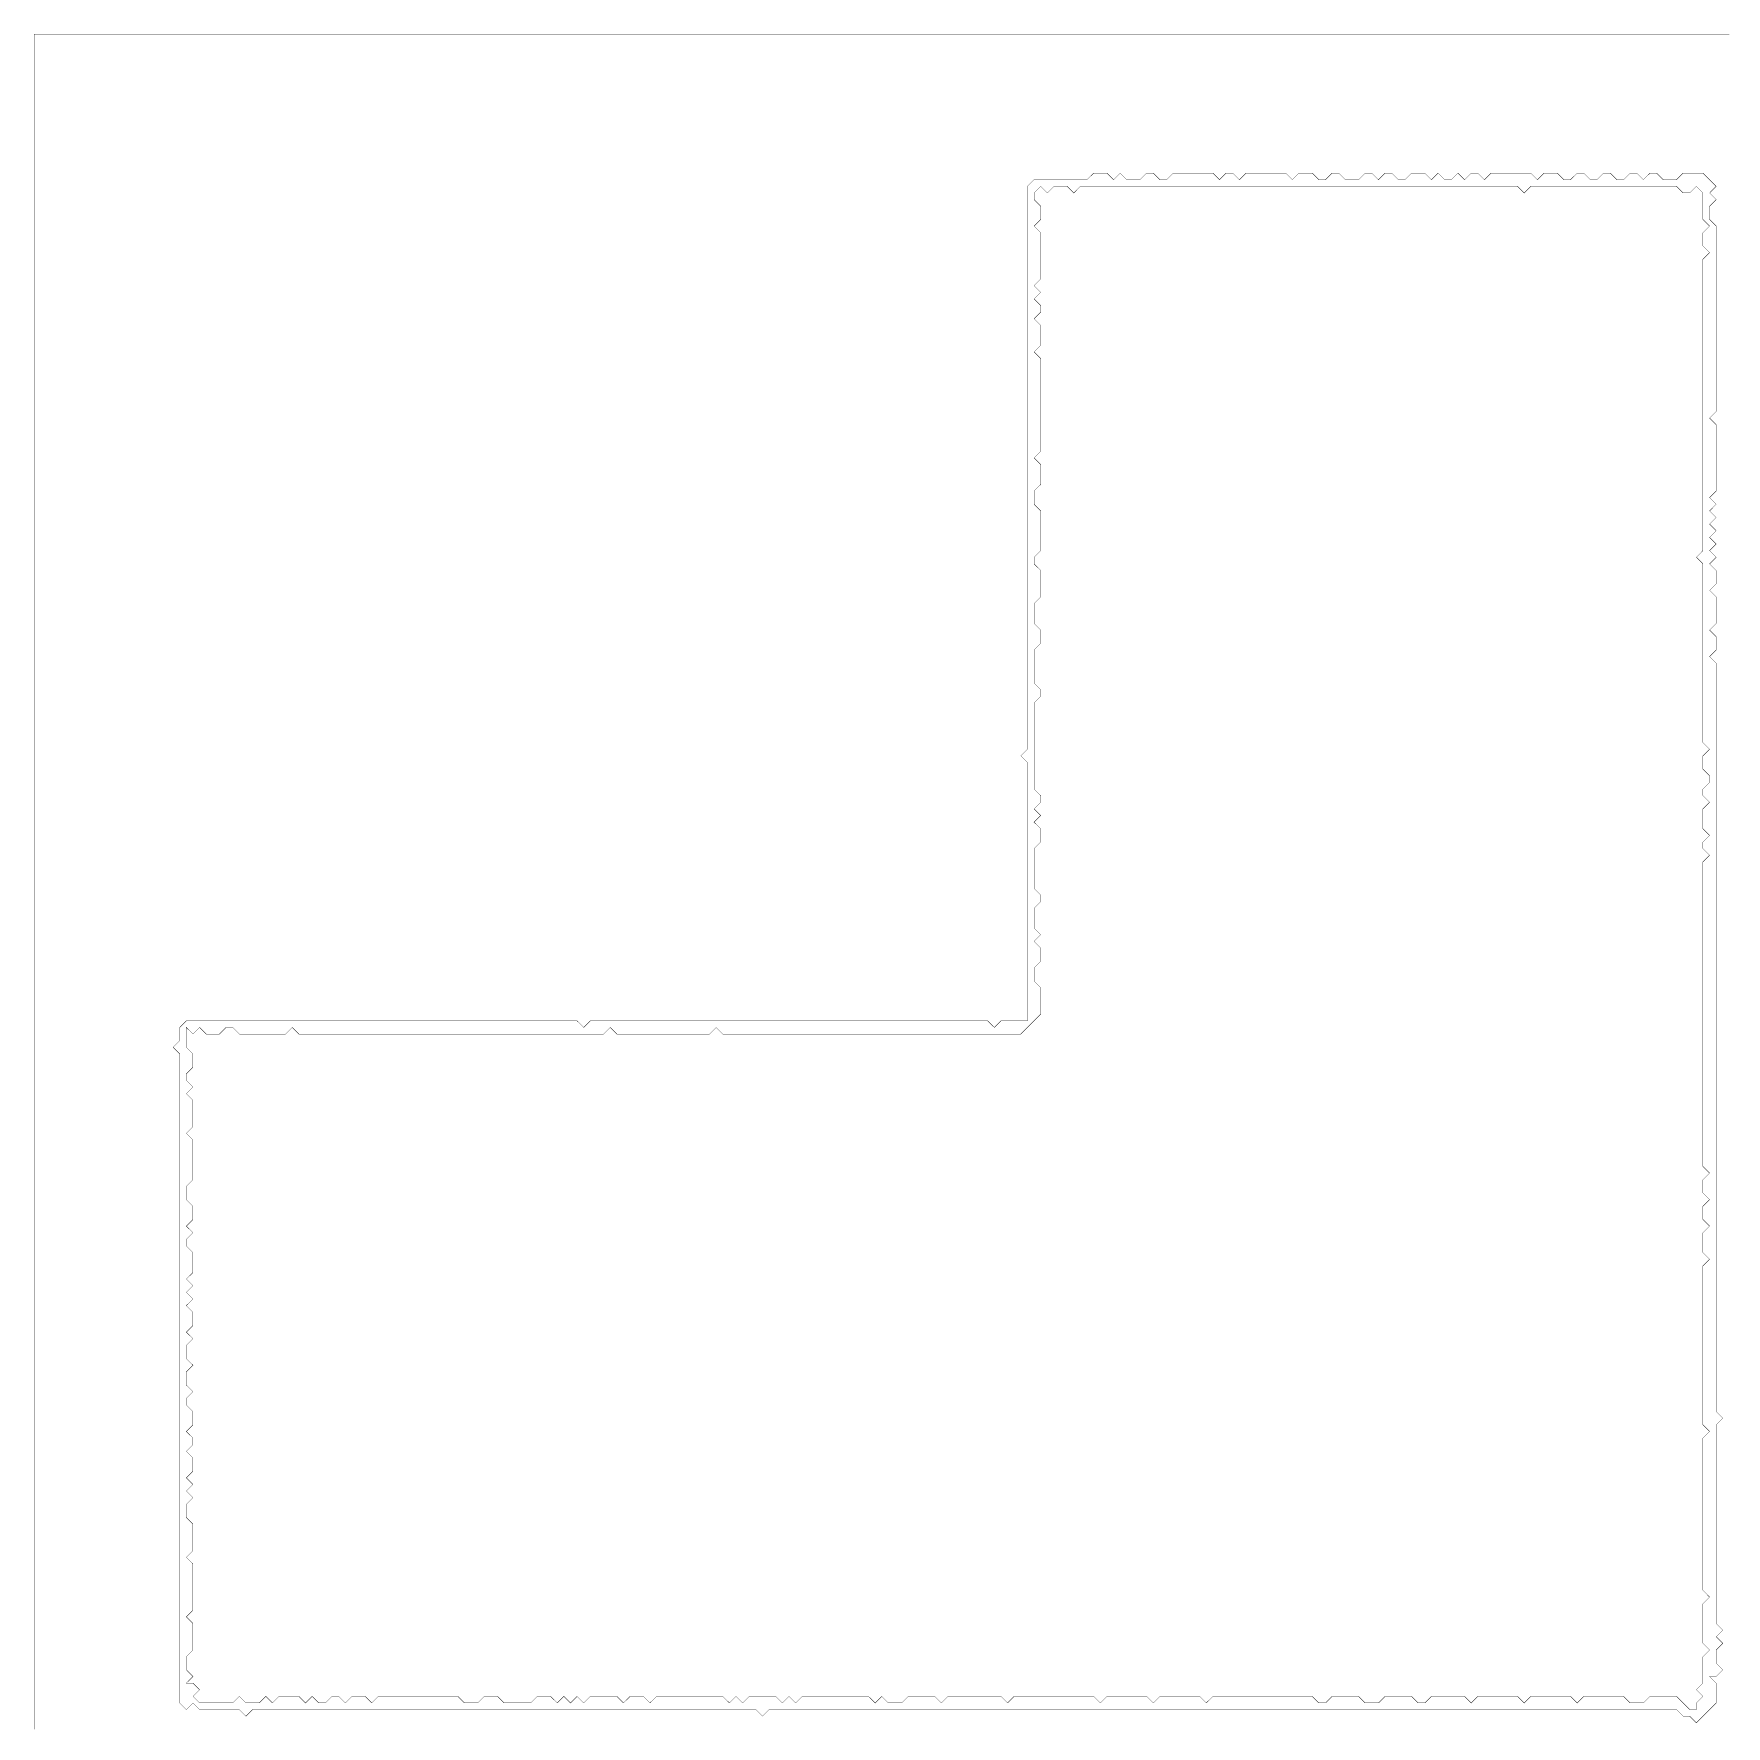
# Model space of a CAD drawing. Header units: metres. Extents: x 0 to 5124, y -5124 to 0.
# Drawn here: x 0 to 2562, y -2562 to 0 of the extents above; entities that cross this region are included whole.
import ezdxf

# ---------------------------------------------------------------- set-up
doc = ezdxf.new("R2010")
doc.units = ezdxf.units.M
doc.layers.add('conductor', color=1, linetype='Continuous')
doc.layers.add('substrate', color=5, linetype='Continuous')

msp = doc.modelspace()

# ---------------------------------------------------------------- linework, layer by layer
at = {"layer": 'conductor', "const_width": 0.5}
msp.add_lwpolyline([(1524.2, -230.6), (1514.1, -240.7), (1514.1, -250.7), (1524.2, -260.7), (1524.2, -270.7), (1524.2, -280.8), (1514.1, -290.8), (1524.2, -300.8), (1524.2, -310.8), (1524.2, -320.9), (1524.2, -330.9), (1524.2, -340.9), (1524.2, -351), (1524.2, -361), (1524.2, -371), (1514.1, -381), (1524.2, -391.1), (1514.1, -401.1), (1524.2, -411.1), (1524.2, -421.1), (1514.1, -431.2), (1524.2, -441.2), (1524.2, -451.2), (1524.2, -461.3), (1524.2, -471.3), (1514.1, -481.3), (1524.2, -491.3), (1524.2, -501.4), (1524.2, -511.4), (1524.2, -521.4), (1524.2, -531.4), (1524.2, -541.5), (1524.2, -551.5), (1524.2, -561.5), (1524.2, -571.6), (1524.2, -581.6), (1524.2, -591.6), (1524.2, -601.6), (1524.2, -611.7), (1524.2, -621.7), (1524.2, -631.7), (1514.1, -641.8), (1524.2, -651.8), (1524.2, -661.8), (1524.2, -671.8), (1524.2, -681.9), (1514.1, -691.9), (1514.1, -701.9), (1514.1, -711.9), (1524.2, -722), (1524.2, -732), (1524.2, -742), (1524.2, -752.1), (1524.2, -762.1), (1524.2, -772.1), (1524.2, -782.1), (1514.1, -792.2), (1514.1, -802.2), (1524.2, -812.2), (1524.2, -822.2), (1524.2, -832.3), (1524.2, -842.3), (1524.2, -852.3), (1514.1, -862.4), (1514.1, -872.4), (1514.1, -882.4), (1514.1, -892.4), (1524.2, -902.5), (1524.2, -912.5), (1524.2, -922.5), (1514.1, -932.5), (1514.1, -942.6), (1514.1, -952.6), (1514.1, -962.6), (1514.1, -972.7), (1514.1, -982.7), (1524.2, -992.7), (1524.2, -1002.7), (1514.1, -1012.8), (1514.1, -1022.8), (1514.1, -1032.8), (1514.1, -1042.8), (1514.1, -1052.9), (1514.1, -1062.9), (1514.1, -1072.9), (1514.1, -1083), (1514.1, -1093), (1514.1, -1103), (1514.1, -1113), (1514.1, -1123.1), (1514.1, -1133.1), (1514.1, -1143.1), (1524.2, -1153.1), (1524.2, -1163.2), (1514.1, -1173.2), (1524.2, -1183.2), (1514.1, -1193.3), (1524.2, -1203.3), (1524.2, -1213.3), (1524.2, -1223.3), (1514.1, -1233.4), (1514.1, -1243.4), (1514.1, -1253.4), (1514.1, -1263.4), (1514.1, -1273.5), (1514.1, -1283.5), (1514.1, -1293.5), (1524.2, -1303.6), (1524.2, -1313.6), (1514.1, -1323.6), (1514.1, -1333.6), (1514.1, -1343.7), (1514.1, -1353.7), (1524.2, -1363.7), (1514.1, -1373.7), (1524.2, -1383.8), (1524.2, -1393.8), (1524.2, -1403.8), (1514.1, -1413.9), (1514.1, -1423.9), (1514.1, -1433.9), (1524.2, -1443.9), (1524.2, -1454), (1524.2, -1464), (1524.2, -1474), (1524.2, -1484), (1514.1, -1494.1), (1504.1, -1504.1), (1494.1, -1514.1), (1484, -1514.1), (1474, -1514.1), (1464, -1514.1), (1454, -1514.1), (1443.9, -1514.1), (1433.9, -1514.1), (1423.9, -1514.1), (1413.9, -1514.1), (1403.8, -1514.1), (1393.8, -1514.1), (1383.8, -1514.1), (1373.7, -1514.1), (1363.7, -1514.1), (1353.7, -1514.1), (1343.7, -1514.1), (1333.6, -1514.1), (1323.6, -1514.1), (1313.6, -1514.1), (1303.6, -1514.1), (1293.5, -1514.1), (1283.5, -1514.1), (1273.5, -1514.1), (1263.4, -1514.1), (1253.4, -1514.1), (1243.4, -1514.1), (1233.4, -1514.1), (1223.3, -1514.1), (1213.3, -1514.1), (1203.3, -1514.1), (1193.3, -1514.1), (1183.2, -1514.1), (1173.2, -1514.1), (1163.2, -1514.1), (1153.1, -1514.1), (1143.1, -1514.1), (1133.1, -1514.1), (1123.1, -1514.1), (1113, -1514.1), (1103, -1514.1), (1093, -1514.1), (1083, -1514.1), (1072.9, -1514.1), (1062.9, -1514.1), (1052.9, -1514.1), (1042.8, -1514.1), (1032.8, -1504.1), (1022.8, -1514.1), (1012.8, -1514.1), (1002.7, -1514.1), (992.7, -1514.1), (982.7, -1514.1), (972.7, -1514.1), (962.6, -1514.1), (952.6, -1514.1), (942.6, -1514.1), (932.5, -1514.1), (922.5, -1514.1), (912.5, -1514.1), (902.5, -1514.1), (892.4, -1514.1), (882.4, -1514.1), (872.4, -1504.1), (862.4, -1514.1), (852.3, -1514.1), (842.3, -1514.1), (832.3, -1514.1), (822.2, -1514.1), (812.2, -1514.1), (802.2, -1514.1), (792.2, -1514.1), (782.1, -1514.1), (772.1, -1514.1), (762.1, -1514.1), (752.1, -1514.1), (742, -1514.1), (732, -1514.1), (722, -1514.1), (711.9, -1514.1), (701.9, -1514.1), (691.9, -1514.1), (681.9, -1514.1), (671.8, -1514.1), (661.8, -1514.1), (651.8, -1514.1), (641.8, -1514.1), (631.7, -1514.1), (621.7, -1514.1), (611.7, -1514.1), (601.6, -1514.1), (591.6, -1514.1), (581.6, -1514.1), (571.6, -1514.1), (561.5, -1514.1), (551.5, -1514.1), (541.5, -1514.1), (531.4, -1514.1), (521.4, -1514.1), (511.4, -1514.1), (501.4, -1514.1), (491.3, -1514.1), (481.3, -1514.1), (471.3, -1514.1), (461.3, -1514.1), (451.2, -1514.1), (441.2, -1514.1), (431.2, -1514.1), (421.1, -1514.1), (411.1, -1514.1), (401.1, -1514.1), (391.1, -1504.1), (381, -1514.1), (371, -1514.1), (361, -1514.1), (351, -1514.1), (340.9, -1514.1), (330.9, -1514.1), (320.9, -1514.1), (310.8, -1514.1), (300.8, -1504.1), (290.8, -1504.1), (280.8, -1514.1), (270.7, -1514.1), (260.7, -1514.1), (250.7, -1504.1), (240.7, -1514.1), (230.6, -1504.1), (230.6, -1514.1), (230.6, -1524.2), (230.6, -1534.2), (240.7, -1544.2), (240.7, -1554.2), (240.7, -1564.3), (230.6, -1574.3), (230.6, -1584.3), (240.7, -1594.3), (230.6, -1604.4), (240.7, -1614.4), (240.7, -1624.4), (240.7, -1634.5), (240.7, -1644.5), (240.7, -1654.5), (230.6, -1664.5), (240.7, -1674.6), (240.7, -1684.6), (240.7, -1694.6), (240.7, -1704.6), (240.7, -1714.7), (240.7, -1724.7), (240.7, -1734.7), (230.6, -1744.8), (230.6, -1754.8), (230.6, -1764.8), (240.7, -1774.8), (240.7, -1784.9), (240.7, -1794.9), (230.6, -1804.9), (240.7, -1814.9), (230.6, -1825), (230.6, -1835), (240.7, -1845), (240.7, -1855.1), (240.7, -1865.1), (240.7, -1875.1), (230.6, -1885.1), (240.7, -1895.2), (230.6, -1905.2), (240.7, -1915.2), (230.6, -1925.2), (240.7, -1935.3), (240.7, -1945.3), (240.7, -1955.3), (230.6, -1965.4), (240.7, -1975.4), (230.6, -1985.4), (230.6, -1995.4), (230.6, -2005.5), (240.7, -2015.5), (230.6, -2025.5), (230.6, -2035.6), (230.6, -2045.6), (240.7, -2055.6), (230.6, -2065.6), (230.6, -2075.7), (240.7, -2085.7), (240.7, -2095.7), (240.7, -2105.7), (230.6, -2115.8), (240.7, -2125.8), (240.7, -2135.8), (230.6, -2145.9), (240.7, -2155.9), (240.7, -2165.9), (240.7, -2175.9), (230.6, -2186), (240.7, -2196), (230.6, -2206), (240.7, -2216), (230.6, -2226.1), (230.6, -2236.1), (230.6, -2246.1), (240.7, -2256.2), (240.7, -2266.2), (240.7, -2276.2), (240.7, -2286.2), (240.7, -2296.3), (230.6, -2306.3), (240.7, -2316.3), (240.7, -2326.3), (240.7, -2336.4), (240.7, -2346.4), (240.7, -2356.4), (240.7, -2366.5), (240.7, -2376.5), (240.7, -2386.5), (230.6, -2396.5), (240.7, -2406.6), (240.7, -2416.6), (240.7, -2426.6), (240.7, -2436.6), (240.7, -2446.7), (230.6, -2456.7), (230.6, -2466.7), (230.6, -2476.8), (240.7, -2486.8), (230.6, -2496.8), (240.7, -2496.8), (250.7, -2506.8), (240.7, -2516.9), (250.7, -2526.9), (260.7, -2526.9), (270.7, -2526.9), (280.8, -2526.9), (290.8, -2526.9), (300.8, -2526.9), (310.8, -2516.9), (320.9, -2526.9), (330.9, -2526.9), (340.9, -2526.9), (351, -2516.9), (361, -2526.9), (371, -2516.9), (381, -2516.9), (391.1, -2516.9), (401.1, -2516.9), (411.1, -2526.9), (421.1, -2516.9), (431.2, -2526.9), (441.2, -2526.9), (451.2, -2516.9), (461.3, -2516.9), (471.3, -2526.9), (481.3, -2516.9), (491.3, -2516.9), (501.4, -2516.9), (511.4, -2526.9), (521.4, -2516.9), (531.4, -2516.9), (541.5, -2516.9), (551.5, -2516.9), (561.5, -2516.9), (571.6, -2516.9), (581.6, -2516.9), (591.6, -2516.9), (601.6, -2516.9), (611.7, -2516.9), (621.7, -2516.9), (631.7, -2516.9), (641.8, -2516.9), (651.8, -2526.9), (661.8, -2526.9), (671.8, -2526.9), (681.9, -2516.9), (691.9, -2516.9), (701.9, -2516.9), (711.9, -2526.9), (722, -2526.9), (732, -2526.9), (742, -2526.9), (752.1, -2526.9), (762.1, -2516.9), (772.1, -2516.9), (782.1, -2516.9), (792.2, -2526.9), (802.2, -2516.9), (812.2, -2526.9), (822.2, -2516.9), (832.3, -2526.9), (842.3, -2516.9), (852.3, -2516.9), (862.4, -2516.9), (872.4, -2516.9), (882.4, -2516.9), (892.4, -2526.9), (902.5, -2516.9), (912.5, -2516.9), (922.5, -2516.9), (932.5, -2526.9), (942.6, -2516.9), (952.6, -2516.9), (962.6, -2516.9), (972.7, -2516.9), (982.7, -2516.9), (992.7, -2516.9), (1002.7, -2516.9), (1012.8, -2516.9), (1022.8, -2516.9), (1032.8, -2516.9), (1042.8, -2516.9), (1052.9, -2526.9), (1062.9, -2516.9), (1072.9, -2526.9), (1083, -2516.9), (1093, -2516.9), (1103, -2516.9), (1113, -2516.9), (1123.1, -2516.9), (1133.1, -2526.9), (1143.1, -2516.9), (1153.1, -2526.9), (1163.2, -2516.9), (1173.2, -2516.9), (1183.2, -2516.9), (1193.3, -2516.9), (1203.3, -2516.9), (1213.3, -2516.9), (1223.3, -2516.9), (1233.4, -2516.9), (1243.4, -2516.9), (1253.4, -2516.9), (1263.4, -2516.9), (1273.5, -2526.9), (1283.5, -2516.9), (1293.5, -2526.9), (1303.6, -2526.9), (1313.6, -2526.9), (1323.6, -2516.9), (1333.6, -2516.9), (1343.7, -2516.9), (1353.7, -2516.9), (1363.7, -2516.9), (1373.7, -2526.9), (1383.8, -2516.9), (1393.8, -2516.9), (1403.8, -2516.9), (1413.9, -2516.9), (1423.9, -2516.9), (1433.9, -2516.9), (1443.9, -2516.9), (1454, -2516.9), (1464, -2516.9), (1474, -2526.9), (1484, -2516.9), (1494.1, -2516.9), (1504.1, -2516.9), (1514.1, -2516.9), (1524.2, -2516.9), (1534.2, -2516.9), (1544.2, -2516.9), (1554.2, -2516.9), (1564.3, -2516.9), (1574.3, -2516.9), (1584.3, -2516.9), (1594.3, -2516.9), (1604.4, -2516.9), (1614.4, -2526.9), (1624.4, -2516.9), (1634.5, -2516.9), (1644.5, -2516.9), (1654.5, -2516.9), (1664.5, -2516.9), (1674.6, -2516.9), (1684.6, -2516.9), (1694.6, -2526.9), (1704.6, -2516.9), (1714.7, -2516.9), (1724.7, -2516.9), (1734.7, -2516.9), (1744.8, -2516.9), (1754.8, -2516.9), (1764.8, -2516.9), (1774.8, -2526.9), (1784.9, -2516.9), (1794.9, -2516.9), (1804.9, -2516.9), (1814.9, -2516.9), (1825, -2516.9), (1835, -2516.9), (1845, -2516.9), (1855.1, -2516.9), (1865.1, -2516.9), (1875.1, -2516.9), (1885.1, -2516.9), (1895.2, -2516.9), (1905.2, -2516.9), (1915.2, -2516.9), (1925.2, -2516.9), (1935.3, -2516.9), (1945.3, -2526.9), (1955.3, -2526.9), (1965.4, -2516.9), (1975.4, -2516.9), (1985.4, -2516.9), (1995.4, -2516.9), (2005.5, -2516.9), (2015.5, -2526.9), (2025.5, -2526.9), (2035.6, -2526.9), (2045.6, -2516.9), (2055.6, -2516.9), (2065.6, -2516.9), (2075.7, -2516.9), (2085.7, -2516.9), (2095.7, -2526.9), (2105.7, -2526.9), (2115.8, -2516.9), (2125.8, -2516.9), (2135.8, -2516.9), (2145.9, -2516.9), (2155.9, -2516.9), (2165.9, -2516.9), (2175.9, -2526.9), (2186, -2516.9), (2196, -2516.9), (2206, -2516.9), (2216, -2516.9), (2226.1, -2516.9), (2236.1, -2516.9), (2246.1, -2516.9), (2256.2, -2526.9), (2266.2, -2516.9), (2276.2, -2516.9), (2286.2, -2516.9), (2296.3, -2516.9), (2306.3, -2516.9), (2316.3, -2516.9), (2326.3, -2516.9), (2336.4, -2526.9), (2346.4, -2516.9), (2356.4, -2516.9), (2366.5, -2516.9), (2376.5, -2516.9), (2386.5, -2516.9), (2396.5, -2516.9), (2406.6, -2516.9), (2416.6, -2526.9), (2426.6, -2526.9), (2436.6, -2526.9), (2446.7, -2516.9), (2456.7, -2516.9), (2466.7, -2516.9), (2476.8, -2516.9), (2486.8, -2516.9), (2496.8, -2526.9), (2506.8, -2536.9), (2516.9, -2536.9), (2516.9, -2526.9), (2526.9, -2516.9), (2516.9, -2506.8), (2526.9, -2496.8), (2526.9, -2486.8), (2526.9, -2476.8), (2526.9, -2466.7), (2526.9, -2456.7), (2536.9, -2446.7), (2526.9, -2436.6), (2526.9, -2426.6), (2526.9, -2416.6), (2526.9, -2406.6), (2526.9, -2396.5), (2526.9, -2386.5), (2526.9, -2376.5), (2536.9, -2366.5), (2526.9, -2356.4), (2526.9, -2346.4), (2526.9, -2336.4), (2526.9, -2326.3), (2526.9, -2316.3), (2526.9, -2306.3), (2526.9, -2296.3), (2526.9, -2286.2), (2526.9, -2276.2), (2526.9, -2266.2), (2526.9, -2256.2), (2526.9, -2246.1), (2526.9, -2236.1), (2526.9, -2226.1), (2526.9, -2216), (2526.9, -2206), (2526.9, -2196), (2526.9, -2186), (2526.9, -2175.9), (2526.9, -2165.9), (2526.9, -2155.9), (2526.9, -2145.9), (2526.9, -2135.8), (2526.9, -2125.8), (2536.9, -2115.8), (2526.9, -2105.7), (2526.9, -2095.7), (2526.9, -2085.7), (2526.9, -2075.7), (2526.9, -2065.6), (2526.9, -2055.6), (2526.9, -2045.6), (2526.9, -2035.6), (2526.9, -2025.5), (2526.9, -2015.5), (2526.9, -2005.5), (2526.9, -1995.4), (2526.9, -1985.4), (2526.9, -1975.4), (2526.9, -1965.4), (2526.9, -1955.3), (2526.9, -1945.3), (2526.9, -1935.3), (2526.9, -1925.2), (2526.9, -1915.2), (2526.9, -1905.2), (2526.9, -1895.2), (2526.9, -1885.1), (2526.9, -1875.1), (2526.9, -1865.1), (2536.9, -1855.1), (2526.9, -1845), (2526.9, -1835), (2526.9, -1825), (2526.9, -1814.9), (2536.9, -1804.9), (2526.9, -1794.9), (2526.9, -1784.9), (2526.9, -1774.8), (2536.9, -1764.8), (2526.9, -1754.8), (2526.9, -1744.8), (2526.9, -1734.7), (2536.9, -1724.7), (2526.9, -1714.7), (2526.9, -1704.6), (2526.9, -1694.6), (2526.9, -1684.6), (2526.9, -1674.6), (2526.9, -1664.5), (2526.9, -1654.5), (2526.9, -1644.5), (2526.9, -1634.5), (2526.9, -1624.4), (2526.9, -1614.4), (2526.9, -1604.4), (2526.9, -1594.3), (2526.9, -1584.3), (2526.9, -1574.3), (2526.9, -1564.3), (2526.9, -1554.2), (2526.9, -1544.2), (2526.9, -1534.2), (2526.9, -1524.2), (2526.9, -1514.1), (2526.9, -1504.1), (2526.9, -1494.1), (2526.9, -1484), (2526.9, -1474), (2526.9, -1464), (2526.9, -1454), (2526.9, -1443.9), (2526.9, -1433.9), (2526.9, -1423.9), (2526.9, -1413.9), (2526.9, -1403.8), (2526.9, -1393.8), (2526.9, -1383.8), (2526.9, -1373.7), (2526.9, -1363.7), (2526.9, -1353.7), (2526.9, -1343.7), (2526.9, -1333.6), (2526.9, -1323.6), (2526.9, -1313.6), (2526.9, -1303.6), (2526.9, -1293.5), (2526.9, -1283.5), (2526.9, -1273.5), (2526.9, -1263.4), (2526.9, -1253.4), (2536.9, -1243.4), (2526.9, -1233.4), (2526.9, -1223.3), (2536.9, -1213.3), (2526.9, -1203.3), (2526.9, -1193.3), (2526.9, -1183.2), (2526.9, -1173.2), (2536.9, -1163.2), (2526.9, -1153.1), (2526.9, -1143.1), (2536.9, -1133.1), (2536.9, -1123.1), (2526.9, -1113), (2526.9, -1103), (2526.9, -1093), (2536.9, -1083), (2526.9, -1072.9), (2526.9, -1062.9), (2526.9, -1052.9), (2526.9, -1042.8), (2526.9, -1032.8), (2526.9, -1022.8), (2526.9, -1012.8), (2526.9, -1002.7), (2526.9, -992.7), (2526.9, -982.7), (2526.9, -972.7), (2526.9, -962.6), (2526.9, -952.6), (2526.9, -942.6), (2526.9, -932.5), (2526.9, -922.5), (2526.9, -912.5), (2526.9, -902.5), (2526.9, -892.4), (2526.9, -882.4), (2526.9, -872.4), (2526.9, -862.4), (2526.9, -852.3), (2526.9, -842.3), (2526.9, -832.3), (2526.9, -822.2), (2526.9, -812.2), (2526.9, -802.2), (2516.9, -792.2), (2526.9, -782.1), (2526.9, -772.1), (2526.9, -762.1), (2526.9, -752.1), (2526.9, -742), (2526.9, -732), (2526.9, -722), (2526.9, -711.9), (2526.9, -701.9), (2526.9, -691.9), (2526.9, -681.9), (2526.9, -671.8), (2526.9, -661.8), (2526.9, -651.8), (2526.9, -641.8), (2526.9, -631.7), (2526.9, -621.7), (2526.9, -611.7), (2526.9, -601.6), (2526.9, -591.6), (2526.9, -581.6), (2526.9, -571.6), (2526.9, -561.5), (2526.9, -551.5), (2526.9, -541.5), (2526.9, -531.4), (2526.9, -521.4), (2526.9, -511.4), (2526.9, -501.4), (2526.9, -491.3), (2526.9, -481.3), (2526.9, -471.3), (2526.9, -461.3), (2526.9, -451.2), (2526.9, -441.2), (2526.9, -431.2), (2526.9, -421.1), (2526.9, -411.1), (2526.9, -401.1), (2526.9, -391.1), (2526.9, -381), (2526.9, -371), (2526.9, -361), (2526.9, -351), (2526.9, -340.9), (2536.9, -330.9), (2526.9, -320.9), (2526.9, -310.8), (2526.9, -300.8), (2536.9, -290.8), (2526.9, -280.8), (2526.9, -270.7), (2526.9, -260.7), (2526.9, -250.7), (2526.9, -240.7), (2516.9, -230.6), (2506.8, -240.7), (2496.8, -240.7), (2486.8, -230.6), (2476.8, -230.6), (2466.7, -230.6), (2456.7, -230.6), (2446.7, -230.6), (2436.6, -230.6), (2426.6, -230.6), (2416.6, -230.6), (2406.6, -230.6), (2396.5, -230.6), (2386.5, -230.6), (2376.5, -230.6), (2366.5, -230.6), (2356.4, -230.6), (2346.4, -230.6), (2336.4, -230.6), (2326.3, -230.6), (2316.3, -230.6), (2306.3, -230.6), (2296.3, -230.6), (2286.2, -230.6), (2276.2, -230.6), (2266.2, -230.6), (2256.2, -240.7), (2246.1, -230.6), (2236.1, -230.6), (2226.1, -230.6), (2216, -230.6), (2206, -230.6), (2196, -230.6), (2186, -230.6), (2175.9, -230.6), (2165.9, -230.6), (2155.9, -230.6), (2145.9, -230.6), (2135.8, -230.6), (2125.8, -230.6), (2115.8, -230.6), (2105.7, -230.6), (2095.7, -230.6), (2085.7, -230.6), (2075.7, -230.6), (2065.6, -230.6), (2055.6, -230.6), (2045.6, -230.6), (2035.6, -230.6), (2025.5, -230.6), (2015.5, -230.6), (2005.5, -230.6), (1995.4, -230.6), (1985.4, -230.6), (1975.4, -230.6), (1965.4, -230.6), (1955.3, -230.6), (1945.3, -230.6), (1935.3, -230.6), (1925.2, -230.6), (1915.2, -230.6), (1905.2, -230.6), (1895.2, -230.6), (1885.1, -230.6), (1875.1, -230.6), (1865.1, -230.6), (1855.1, -230.6), (1845, -230.6), (1835, -230.6), (1825, -230.6), (1814.9, -230.6), (1804.9, -230.6), (1794.9, -230.6), (1784.9, -230.6), (1774.8, -230.6), (1764.8, -230.6), (1754.8, -230.6), (1744.8, -230.6), (1734.7, -230.6), (1724.7, -230.6), (1714.7, -230.6), (1704.6, -230.6), (1694.6, -230.6), (1684.6, -230.6), (1674.6, -230.6), (1664.5, -230.6), (1654.5, -230.6), (1644.5, -230.6), (1634.5, -230.6), (1624.4, -230.6), (1614.4, -230.6), (1604.4, -230.6), (1594.3, -230.6), (1584.3, -230.6), (1574.3, -240.7), (1564.3, -230.6), (1554.2, -230.6), (1544.2, -230.6), (1534.2, -240.7)], close=True, dxfattribs=at)
at = {"layer": 'substrate', "const_width": 0.5}
msp.add_lwpolyline([(2567, 0), (2557, 0), (2546.9, 0), (2536.9, 0), (2526.9, 0), (2516.9, 0), (2506.8, 0), (2496.8, 0), (2486.8, 0), (2476.8, 0), (2466.7, 0), (2456.7, 0), (2446.7, 0), (2436.6, 0), (2426.6, 0), (2416.6, 0), (2406.6, 0), (2396.5, 0), (2386.5, 0), (2376.5, 0), (2366.5, 0), (2356.4, 0), (2346.4, 0), (2336.4, 0), (2326.3, 0), (2316.3, 0), (2306.3, 0), (2296.3, 0), (2286.2, 0), (2276.2, 0), (2266.2, 0), (2256.2, 0), (2246.1, 0), (2236.1, 0), (2226.1, 0), (2216, 0), (2206, 0), (2196, 0), (2186, 0), (2175.9, 0), (2165.9, 0), (2155.9, 0), (2145.9, 0), (2135.8, 0), (2125.8, 0), (2115.8, 0), (2105.7, 0), (2095.7, 0), (2085.7, 0), (2075.7, 0), (2065.6, 0), (2055.6, 0), (2045.6, 0), (2035.6, 0), (2025.5, 0), (2015.5, 0), (2005.5, 0), (1995.4, 0), (1985.4, 0), (1975.4, 0), (1965.4, 0), (1955.3, 0), (1945.3, 0), (1935.3, 0), (1925.2, 0), (1915.2, 0), (1905.2, 0), (1895.2, 0), (1885.1, 0), (1875.1, 0), (1865.1, 0), (1855.1, 0), (1845, 0), (1835, 0), (1825, 0), (1814.9, 0), (1804.9, 0), (1794.9, 0), (1784.9, 0), (1774.8, 0), (1764.8, 0), (1754.8, 0), (1744.8, 0), (1734.7, 0), (1724.7, 0), (1714.7, 0), (1704.6, 0), (1694.6, 0), (1684.6, 0), (1674.6, 0), (1664.5, 0), (1654.5, 0), (1644.5, 0), (1634.5, 0), (1624.4, 0), (1614.4, 0), (1604.4, 0), (1594.3, 0), (1584.3, 0), (1574.3, 0), (1564.3, 0), (1554.2, 0), (1544.2, 0), (1534.2, 0), (1524.2, 0), (1514.1, 0), (1504.1, 0), (1494.1, 0), (1484, 0), (1474, 0), (1464, 0), (1454, 0), (1443.9, 0), (1433.9, 0), (1423.9, 0), (1413.9, 0), (1403.8, 0), (1393.8, 0), (1383.8, 0), (1373.7, 0), (1363.7, 0), (1353.7, 0), (1343.7, 0), (1333.6, 0), (1323.6, 0), (1313.6, 0), (1303.6, 0), (1293.5, 0), (1283.5, 0), (1273.5, 0), (1263.4, 0), (1253.4, 0), (1243.4, 0), (1233.4, 0), (1223.3, 0), (1213.3, 0), (1203.3, 0), (1193.3, 0), (1183.2, 0), (1173.2, 0), (1163.2, 0), (1153.1, 0), (1143.1, 0), (1133.1, 0), (1123.1, 0), (1113, 0), (1103, 0), (1093, 0), (1083, 0), (1072.9, 0), (1062.9, 0), (1052.9, 0), (1042.8, 0), (1032.8, 0), (1022.8, 0), (1012.8, 0), (1002.7, 0), (992.7, 0), (982.7, 0), (972.7, 0), (962.6, 0), (952.6, 0), (942.6, 0), (932.5, 0), (922.5, 0), (912.5, 0), (902.5, 0), (892.4, 0), (882.4, 0), (872.4, 0), (862.4, 0), (852.3, 0), (842.3, 0), (832.3, 0), (822.2, 0), (812.2, 0), (802.2, 0), (792.2, 0), (782.1, 0), (772.1, 0), (762.1, 0), (752.1, 0), (742, 0), (732, 0), (722, 0), (711.9, 0), (701.9, 0), (691.9, 0), (681.9, 0), (671.8, 0), (661.8, 0), (651.8, 0), (641.8, 0), (631.7, 0), (621.7, 0), (611.7, 0), (601.6, 0), (591.6, 0), (581.6, 0), (571.6, 0), (561.5, 0), (551.5, 0), (541.5, 0), (531.4, 0), (521.4, 0), (511.4, 0), (501.4, 0), (491.3, 0), (481.3, 0), (471.3, 0), (461.3, 0), (451.2, 0), (441.2, 0), (431.2, 0), (421.1, 0), (411.1, 0), (401.1, 0), (391.1, 0), (381, 0), (371, 0), (361, 0), (351, 0), (340.9, 0), (330.9, 0), (320.9, 0), (310.8, 0), (300.8, 0), (290.8, 0), (280.8, 0), (270.7, 0), (260.7, 0), (250.7, 0), (240.7, 0), (230.6, 0), (220.6, 0), (210.6, 0), (200.5, 0), (190.5, 0), (180.5, 0), (170.5, 0), (160.4, 0), (150.4, 0), (140.4, 0), (130.4, 0), (120.3, 0), (110.3, 0), (100.3, 0), (90.2, 0), (80.2, 0), (70.2, 0), (60.2, 0), (50.1, 0), (40.1, 0), (30.1, 0), (20.1, 0), (10, 0), (0, 0), (0, -10), (0, -20.1), (0, -30.1), (0, -40.1), (0, -50.1), (0, -60.2), (0, -70.2), (0, -80.2), (0, -90.2), (0, -100.3), (0, -110.3), (0, -120.3), (0, -130.4), (0, -140.4), (0, -150.4), (0, -160.4), (0, -170.5), (0, -180.5), (0, -190.5), (0, -200.5), (0, -210.6), (0, -220.6), (0, -230.6), (0, -240.7), (0, -250.7), (0, -260.7), (0, -270.7), (0, -280.8), (0, -290.8), (0, -300.8), (0, -310.8), (0, -320.9), (0, -330.9), (0, -340.9), (0, -351), (0, -361), (0, -371), (0, -381), (0, -391.1), (0, -401.1), (0, -411.1), (0, -421.1), (0, -431.2), (0, -441.2), (0, -451.2), (0, -461.3), (0, -471.3), (0, -481.3), (0, -491.3), (0, -501.4), (0, -511.4), (0, -521.4), (0, -531.4), (0, -541.5), (0, -551.5), (0, -561.5), (0, -571.6), (0, -581.6), (0, -591.6), (0, -601.6), (0, -611.7), (0, -621.7), (0, -631.7), (0, -641.8), (0, -651.8), (0, -661.8), (0, -671.8), (0, -681.9), (0, -691.9), (0, -701.9), (0, -711.9), (0, -722), (0, -732), (0, -742), (0, -752.1), (0, -762.1), (0, -772.1), (0, -782.1), (0, -792.2), (0, -802.2), (0, -812.2), (0, -822.2), (0, -832.3), (0, -842.3), (0, -852.3), (0, -862.4), (0, -872.4), (0, -882.4), (0, -892.4), (0, -902.5), (0, -912.5), (0, -922.5), (0, -932.5), (0, -942.6), (0, -952.6), (0, -962.6), (0, -972.7), (0, -982.7), (0, -992.7), (0, -1002.7), (0, -1012.8), (0, -1022.8), (0, -1032.8), (0, -1042.8), (0, -1052.9), (0, -1062.9), (0, -1072.9), (0, -1083), (0, -1093), (0, -1103), (0, -1113), (0, -1123.1), (0, -1133.1), (0, -1143.1), (0, -1153.1), (0, -1163.2), (0, -1173.2), (0, -1183.2), (0, -1193.3), (0, -1203.3), (0, -1213.3), (0, -1223.3), (0, -1233.4), (0, -1243.4), (0, -1253.4), (0, -1263.4), (0, -1273.5), (0, -1283.5), (0, -1293.5), (0, -1303.6), (0, -1313.6), (0, -1323.6), (0, -1333.6), (0, -1343.7), (0, -1353.7), (0, -1363.7), (0, -1373.7), (0, -1383.8), (0, -1393.8), (0, -1403.8), (0, -1413.9), (0, -1423.9), (0, -1433.9), (0, -1443.9), (0, -1454), (0, -1464), (0, -1474), (0, -1484), (0, -1494.1), (0, -1504.1), (0, -1514.1), (0, -1524.2), (0, -1534.2), (0, -1544.2), (0, -1554.2), (0, -1564.3), (0, -1574.3), (0, -1584.3), (0, -1594.3), (0, -1604.4), (0, -1614.4), (0, -1624.4), (0, -1634.5), (0, -1644.5), (0, -1654.5), (0, -1664.5), (0, -1674.6), (0, -1684.6), (0, -1694.6), (0, -1704.6), (0, -1714.7), (0, -1724.7), (0, -1734.7), (0, -1744.8), (0, -1754.8), (0, -1764.8), (0, -1774.8), (0, -1784.9), (0, -1794.9), (0, -1804.9), (0, -1814.9), (0, -1825), (0, -1835), (0, -1845), (0, -1855.1), (0, -1865.1), (0, -1875.1), (0, -1885.1), (0, -1895.2), (0, -1905.2), (0, -1915.2), (0, -1925.2), (0, -1935.3), (0, -1945.3), (0, -1955.3), (0, -1965.4), (0, -1975.4), (0, -1985.4), (0, -1995.4), (0, -2005.5), (0, -2015.5), (0, -2025.5), (0, -2035.6), (0, -2045.6), (0, -2055.6), (0, -2065.6), (0, -2075.7), (0, -2085.7), (0, -2095.7), (0, -2105.7), (0, -2115.8), (0, -2125.8), (0, -2135.8), (0, -2145.9), (0, -2155.9), (0, -2165.9), (0, -2175.9), (0, -2186), (0, -2196), (0, -2206), (0, -2216), (0, -2226.1), (0, -2236.1), (0, -2246.1), (0, -2256.2), (0, -2266.2), (0, -2276.2), (0, -2286.2), (0, -2296.3), (0, -2306.3), (0, -2316.3), (0, -2326.3), (0, -2336.4), (0, -2346.4), (0, -2356.4), (0, -2366.5), (0, -2376.5), (0, -2386.5), (0, -2396.5), (0, -2406.6), (0, -2416.6), (0, -2426.6), (0, -2436.6), (0, -2446.7), (0, -2456.7), (0, -2466.7), (0, -2476.8), (0, -2486.8), (0, -2496.8), (0, -2506.8), (0, -2516.9), (0, -2526.9), (0, -2536.9), (0, -2546.9), (0, -2557), (0, -2567)], dxfattribs=at)
msp.add_lwpolyline([(1594.3, -220.6), (1604.4, -210.6), (1614.4, -210.6), (1624.4, -210.6), (1634.5, -220.6), (1644.5, -210.6), (1654.5, -220.6), (1664.5, -220.6), (1674.6, -220.6), (1684.6, -210.6), (1694.6, -210.6), (1704.6, -220.6), (1714.7, -220.6), (1724.7, -210.6), (1734.7, -210.6), (1744.8, -210.6), (1754.8, -210.6), (1764.8, -210.6), (1774.8, -210.6), (1784.9, -210.6), (1794.9, -220.6), (1804.9, -210.6), (1814.9, -210.6), (1825, -220.6), (1835, -210.6), (1845, -210.6), (1855.1, -210.6), (1865.1, -210.6), (1875.1, -210.6), (1885.1, -210.6), (1895.2, -210.6), (1905.2, -220.6), (1915.2, -210.6), (1925.2, -210.6), (1935.3, -210.6), (1945.3, -220.6), (1955.3, -220.6), (1965.4, -210.6), (1975.4, -210.6), (1985.4, -220.6), (1995.4, -220.6), (2005.5, -220.6), (2015.5, -210.6), (2025.5, -210.6), (2035.6, -220.6), (2045.6, -210.6), (2055.6, -210.6), (2065.6, -220.6), (2075.7, -220.6), (2085.7, -210.6), (2095.7, -210.6), (2105.7, -210.6), (2115.8, -220.6), (2125.8, -210.6), (2135.8, -220.6), (2145.9, -220.6), (2155.9, -210.6), (2165.9, -220.6), (2175.9, -210.6), (2186, -210.6), (2196, -220.6), (2206, -210.6), (2216, -210.6), (2226.1, -210.6), (2236.1, -210.6), (2246.1, -210.6), (2256.2, -210.6), (2266.2, -210.6), (2276.2, -220.6), (2286.2, -210.6), (2296.3, -210.6), (2306.3, -210.6), (2316.3, -220.6), (2326.3, -220.6), (2336.4, -210.6), (2346.4, -210.6), (2356.4, -220.6), (2366.5, -220.6), (2376.5, -210.6), (2386.5, -210.6), (2396.5, -220.6), (2406.6, -220.6), (2416.6, -210.6), (2426.6, -210.6), (2436.6, -220.6), (2446.7, -210.6), (2456.7, -210.6), (2466.7, -220.6), (2476.8, -220.6), (2486.8, -220.6), (2496.8, -210.6), (2506.8, -210.6), (2516.9, -210.6), (2526.9, -210.6), (2536.9, -220.6), (2546.9, -230.6), (2536.9, -240.7), (2546.9, -250.7), (2536.9, -260.7), (2536.9, -270.7), (2536.9, -280.8), (2546.9, -290.8), (2546.9, -300.8), (2546.9, -310.8), (2546.9, -320.9), (2546.9, -330.9), (2546.9, -340.9), (2546.9, -351), (2546.9, -361), (2546.9, -371), (2546.9, -381), (2546.9, -391.1), (2546.9, -401.1), (2546.9, -411.1), (2546.9, -421.1), (2546.9, -431.2), (2546.9, -441.2), (2546.9, -451.2), (2546.9, -461.3), (2546.9, -471.3), (2546.9, -481.3), (2546.9, -491.3), (2546.9, -501.4), (2546.9, -511.4), (2546.9, -521.4), (2546.9, -531.4), (2546.9, -541.5), (2546.9, -551.5), (2546.9, -561.5), (2546.9, -571.6), (2536.9, -581.6), (2546.9, -591.6), (2546.9, -601.6), (2546.9, -611.7), (2546.9, -621.7), (2546.9, -631.7), (2546.9, -641.8), (2546.9, -651.8), (2546.9, -661.8), (2546.9, -671.8), (2546.9, -681.9), (2546.9, -691.9), (2536.9, -701.9), (2546.9, -711.9), (2536.9, -722), (2546.9, -732), (2536.9, -742), (2546.9, -752.1), (2536.9, -762.1), (2546.9, -772.1), (2536.9, -782.1), (2546.9, -792.2), (2536.9, -802.2), (2546.9, -812.2), (2546.9, -822.2), (2546.9, -832.3), (2536.9, -842.3), (2546.9, -852.3), (2546.9, -862.4), (2546.9, -872.4), (2546.9, -882.4), (2546.9, -892.4), (2536.9, -902.5), (2546.9, -912.5), (2546.9, -922.5), (2546.9, -932.5), (2536.9, -942.6), (2546.9, -952.6), (2546.9, -962.6), (2546.9, -972.7), (2546.9, -982.7), (2546.9, -992.7), (2546.9, -1002.7), (2546.9, -1012.8), (2546.9, -1022.8), (2546.9, -1032.8), (2546.9, -1042.8), (2546.9, -1052.9), (2546.9, -1062.9), (2546.9, -1072.9), (2546.9, -1083), (2546.9, -1093), (2546.9, -1103), (2546.9, -1113), (2546.9, -1123.1), (2546.9, -1133.1), (2546.9, -1143.1), (2546.9, -1153.1), (2546.9, -1163.2), (2546.9, -1173.2), (2546.9, -1183.2), (2546.9, -1193.3), (2546.9, -1203.3), (2546.9, -1213.3), (2546.9, -1223.3), (2546.9, -1233.4), (2546.9, -1243.4), (2546.9, -1253.4), (2546.9, -1263.4), (2546.9, -1273.5), (2546.9, -1283.5), (2546.9, -1293.5), (2546.9, -1303.6), (2546.9, -1313.6), (2546.9, -1323.6), (2546.9, -1333.6), (2546.9, -1343.7), (2546.9, -1353.7), (2546.9, -1363.7), (2546.9, -1373.7), (2546.9, -1383.8), (2546.9, -1393.8), (2546.9, -1403.8), (2546.9, -1413.9), (2546.9, -1423.9), (2546.9, -1433.9), (2546.9, -1443.9), (2546.9, -1454), (2546.9, -1464), (2546.9, -1474), (2546.9, -1484), (2546.9, -1494.1), (2546.9, -1504.1), (2546.9, -1514.1), (2546.9, -1524.2), (2546.9, -1534.2), (2546.9, -1544.2), (2546.9, -1554.2), (2546.9, -1564.3), (2546.9, -1574.3), (2546.9, -1584.3), (2546.9, -1594.3), (2546.9, -1604.4), (2546.9, -1614.4), (2546.9, -1624.4), (2546.9, -1634.5), (2546.9, -1644.5), (2546.9, -1654.5), (2546.9, -1664.5), (2546.9, -1674.6), (2546.9, -1684.6), (2546.9, -1694.6), (2546.9, -1704.6), (2546.9, -1714.7), (2546.9, -1724.7), (2546.9, -1734.7), (2546.9, -1744.8), (2546.9, -1754.8), (2546.9, -1764.8), (2546.9, -1774.8), (2546.9, -1784.9), (2546.9, -1794.9), (2546.9, -1804.9), (2546.9, -1814.9), (2546.9, -1825), (2546.9, -1835), (2546.9, -1845), (2546.9, -1855.1), (2546.9, -1865.1), (2546.9, -1875.1), (2546.9, -1885.1), (2546.9, -1895.2), (2546.9, -1905.2), (2546.9, -1915.2), (2546.9, -1925.2), (2546.9, -1935.3), (2546.9, -1945.3), (2546.9, -1955.3), (2546.9, -1965.4), (2546.9, -1975.4), (2546.9, -1985.4), (2546.9, -1995.4), (2546.9, -2005.5), (2546.9, -2015.5), (2546.9, -2025.5), (2546.9, -2035.6), (2546.9, -2045.6), (2546.9, -2055.6), (2546.9, -2065.6), (2546.9, -2075.7), (2546.9, -2085.7), (2557, -2095.7), (2546.9, -2105.7), (2546.9, -2115.8), (2546.9, -2125.8), (2546.9, -2135.8), (2546.9, -2145.9), (2546.9, -2155.9), (2546.9, -2165.9), (2546.9, -2175.9), (2546.9, -2186), (2546.9, -2196), (2546.9, -2206), (2546.9, -2216), (2546.9, -2226.1), (2546.9, -2236.1), (2546.9, -2246.1), (2546.9, -2256.2), (2546.9, -2266.2), (2546.9, -2276.2), (2546.9, -2286.2), (2546.9, -2296.3), (2546.9, -2306.3), (2546.9, -2316.3), (2546.9, -2326.3), (2546.9, -2336.4), (2546.9, -2346.4), (2546.9, -2356.4), (2546.9, -2366.5), (2546.9, -2376.5), (2546.9, -2386.5), (2546.9, -2396.5), (2546.9, -2406.6), (2557, -2416.6), (2546.9, -2426.6), (2557, -2436.6), (2546.9, -2446.7), (2546.9, -2456.7), (2546.9, -2466.7), (2557, -2476.8), (2546.9, -2486.8), (2536.9, -2486.8), (2546.9, -2496.8), (2546.9, -2506.8), (2546.9, -2516.9), (2546.9, -2526.9), (2536.9, -2536.9), (2526.9, -2546.9), (2516.9, -2557), (2506.8, -2546.9), (2496.8, -2546.9), (2486.8, -2536.9), (2476.8, -2536.9), (2466.7, -2536.9), (2456.7, -2536.9), (2446.7, -2536.9), (2436.6, -2536.9), (2426.6, -2536.9), (2416.6, -2536.9), (2406.6, -2536.9), (2396.5, -2536.9), (2386.5, -2536.9), (2376.5, -2536.9), (2366.5, -2536.9), (2356.4, -2536.9), (2346.4, -2536.9), (2336.4, -2536.9), (2326.3, -2536.9), (2316.3, -2536.9), (2306.3, -2536.9), (2296.3, -2536.9), (2286.2, -2536.9), (2276.2, -2536.9), (2266.2, -2536.9), (2256.2, -2536.9), (2246.1, -2536.9), (2236.1, -2536.9), (2226.1, -2536.9), (2216, -2536.9), (2206, -2536.9), (2196, -2536.9), (2186, -2536.9), (2175.9, -2536.9), (2165.9, -2536.9), (2155.9, -2536.9), (2145.9, -2536.9), (2135.8, -2536.9), (2125.8, -2536.9), (2115.8, -2536.9), (2105.7, -2536.9), (2095.7, -2536.9), (2085.7, -2536.9), (2075.7, -2536.9), (2065.6, -2536.9), (2055.6, -2536.9), (2045.6, -2536.9), (2035.6, -2536.9), (2025.5, -2536.9), (2015.5, -2536.9), (2005.5, -2536.9), (1995.4, -2536.9), (1985.4, -2536.9), (1975.4, -2536.9), (1965.4, -2536.9), (1955.3, -2536.9), (1945.3, -2536.9), (1935.3, -2536.9), (1925.2, -2536.9), (1915.2, -2536.9), (1905.2, -2536.9), (1895.2, -2536.9), (1885.1, -2536.9), (1875.1, -2536.9), (1865.1, -2536.9), (1855.1, -2536.9), (1845, -2536.9), (1835, -2536.9), (1825, -2536.9), (1814.9, -2536.9), (1804.9, -2536.9), (1794.9, -2536.9), (1784.9, -2536.9), (1774.8, -2536.9), (1764.8, -2536.9), (1754.8, -2536.9), (1744.8, -2536.9), (1734.7, -2536.9), (1724.7, -2536.9), (1714.7, -2536.9), (1704.6, -2536.9), (1694.6, -2536.9), (1684.6, -2536.9), (1674.6, -2536.9), (1664.5, -2536.9), (1654.5, -2536.9), (1644.5, -2536.9), (1634.5, -2536.9), (1624.4, -2536.9), (1614.4, -2536.9), (1604.4, -2536.9), (1594.3, -2536.9), (1584.3, -2536.9), (1574.3, -2536.9), (1564.3, -2536.9), (1554.2, -2536.9), (1544.2, -2536.9), (1534.2, -2536.9), (1524.2, -2536.9), (1514.1, -2536.9), (1504.1, -2536.9), (1494.1, -2536.9), (1484, -2536.9), (1474, -2536.9), (1464, -2536.9), (1454, -2536.9), (1443.9, -2536.9), (1433.9, -2536.9), (1423.9, -2536.9), (1413.9, -2536.9), (1403.8, -2536.9), (1393.8, -2536.9), (1383.8, -2536.9), (1373.7, -2536.9), (1363.7, -2536.9), (1353.7, -2536.9), (1343.7, -2536.9), (1333.6, -2536.9), (1323.6, -2536.9), (1313.6, -2536.9), (1303.6, -2536.9), (1293.5, -2536.9), (1283.5, -2536.9), (1273.5, -2536.9), (1263.4, -2536.9), (1253.4, -2536.9), (1243.4, -2536.9), (1233.4, -2536.9), (1223.3, -2536.9), (1213.3, -2536.9), (1203.3, -2536.9), (1193.3, -2536.9), (1183.2, -2536.9), (1173.2, -2536.9), (1163.2, -2536.9), (1153.1, -2536.9), (1143.1, -2536.9), (1133.1, -2536.9), (1123.1, -2536.9), (1113, -2536.9), (1103, -2546.9), (1093, -2536.9), (1083, -2536.9), (1072.9, -2536.9), (1062.9, -2536.9), (1052.9, -2536.9), (1042.8, -2536.9), (1032.8, -2536.9), (1022.8, -2536.9), (1012.8, -2536.9), (1002.7, -2536.9), (992.7, -2536.9), (982.7, -2536.9), (972.7, -2536.9), (962.6, -2536.9), (952.6, -2536.9), (942.6, -2536.9), (932.5, -2536.9), (922.5, -2536.9), (912.5, -2536.9), (902.5, -2536.9), (892.4, -2536.9), (882.4, -2536.9), (872.4, -2536.9), (862.4, -2536.9), (852.3, -2536.9), (842.3, -2536.9), (832.3, -2536.9), (822.2, -2536.9), (812.2, -2536.9), (802.2, -2536.9), (792.2, -2536.9), (782.1, -2536.9), (772.1, -2536.9), (762.1, -2536.9), (752.1, -2536.9), (742, -2536.9), (732, -2536.9), (722, -2536.9), (711.9, -2536.9), (701.9, -2536.9), (691.9, -2536.9), (681.9, -2536.9), (671.8, -2536.9), (661.8, -2536.9), (651.8, -2536.9), (641.8, -2536.9), (631.7, -2536.9), (621.7, -2536.9), (611.7, -2536.9), (601.6, -2536.9), (591.6, -2536.9), (581.6, -2536.9), (571.6, -2536.9), (561.5, -2536.9), (551.5, -2536.9), (541.5, -2536.9), (531.4, -2536.9), (521.4, -2536.9), (511.4, -2536.9), (501.4, -2536.9), (491.3, -2536.9), (481.3, -2536.9), (471.3, -2536.9), (461.3, -2536.9), (451.2, -2536.9), (441.2, -2536.9), (431.2, -2536.9), (421.1, -2536.9), (411.1, -2536.9), (401.1, -2536.9), (391.1, -2536.9), (381, -2536.9), (371, -2536.9), (361, -2536.9), (351, -2536.9), (340.9, -2536.9), (330.9, -2536.9), (320.9, -2546.9), (310.8, -2536.9), (300.8, -2536.9), (290.8, -2536.9), (280.8, -2536.9), (270.7, -2536.9), (260.7, -2536.9), (250.7, -2536.9), (240.7, -2526.9), (230.6, -2536.9), (220.6, -2526.9), (220.6, -2516.9), (220.6, -2506.8), (220.6, -2496.8), (220.6, -2486.8), (220.6, -2476.8), (220.6, -2466.7), (220.6, -2456.7), (220.6, -2446.7), (220.6, -2436.6), (220.6, -2426.6), (220.6, -2416.6), (220.6, -2406.6), (220.6, -2396.5), (220.6, -2386.5), (220.6, -2376.5), (220.6, -2366.5), (220.6, -2356.4), (220.6, -2346.4), (220.6, -2336.4), (220.6, -2326.3), (220.6, -2316.3), (220.6, -2306.3), (220.6, -2296.3), (220.6, -2286.2), (220.6, -2276.2), (220.6, -2266.2), (220.6, -2256.2), (220.6, -2246.1), (220.6, -2236.1), (220.6, -2226.1), (220.6, -2216), (220.6, -2206), (220.6, -2196), (220.6, -2186), (220.6, -2175.9), (220.6, -2165.9), (220.6, -2155.9), (220.6, -2145.9), (220.6, -2135.8), (220.6, -2125.8), (220.6, -2115.8), (220.6, -2105.7), (220.6, -2095.7), (220.6, -2085.7), (220.6, -2075.7), (220.6, -2065.6), (220.6, -2055.6), (220.6, -2045.6), (220.6, -2035.6), (220.6, -2025.5), (220.6, -2015.5), (220.6, -2005.5), (220.6, -1995.4), (220.6, -1985.4), (220.6, -1975.4), (220.6, -1965.4), (220.6, -1955.3), (220.6, -1945.3), (220.6, -1935.3), (220.6, -1925.2), (220.6, -1915.2), (220.6, -1905.2), (220.6, -1895.2), (220.6, -1885.1), (220.6, -1875.1), (220.6, -1865.1), (220.6, -1855.1), (220.6, -1845), (220.6, -1835), (220.6, -1825), (220.6, -1814.9), (220.6, -1804.9), (220.6, -1794.9), (220.6, -1784.9), (220.6, -1774.8), (220.6, -1764.8), (220.6, -1754.8), (220.6, -1744.8), (220.6, -1734.7), (220.6, -1724.7), (220.6, -1714.7), (220.6, -1704.6), (220.6, -1694.6), (220.6, -1684.6), (220.6, -1674.6), (220.6, -1664.5), (220.6, -1654.5), (220.6, -1644.5), (220.6, -1634.5), (220.6, -1624.4), (220.6, -1614.4), (220.6, -1604.4), (220.6, -1594.3), (220.6, -1584.3), (220.6, -1574.3), (220.6, -1564.3), (220.6, -1554.2), (220.6, -1544.2), (210.6, -1534.2), (220.6, -1524.2), (220.6, -1514.1), (220.6, -1504.1), (230.6, -1494.1), (240.7, -1494.1), (250.7, -1494.1), (260.7, -1494.1), (270.7, -1494.1), (280.8, -1494.1), (290.8, -1494.1), (300.8, -1494.1), (310.8, -1494.1), (320.9, -1494.1), (330.9, -1494.1), (340.9, -1494.1), (351, -1494.1), (361, -1494.1), (371, -1494.1), (381, -1494.1), (391.1, -1494.1), (401.1, -1494.1), (411.1, -1494.1), (421.1, -1494.1), (431.2, -1494.1), (441.2, -1494.1), (451.2, -1494.1), (461.3, -1494.1), (471.3, -1494.1), (481.3, -1494.1), (491.3, -1494.1), (501.4, -1494.1), (511.4, -1494.1), (521.4, -1494.1), (531.4, -1494.1), (541.5, -1494.1), (551.5, -1494.1), (561.5, -1494.1), (571.6, -1494.1), (581.6, -1494.1), (591.6, -1494.1), (601.6, -1494.1), (611.7, -1494.1), (621.7, -1494.1), (631.7, -1494.1), (641.8, -1494.1), (651.8, -1494.1), (661.8, -1494.1), (671.8, -1494.1), (681.9, -1494.1), (691.9, -1494.1), (701.9, -1494.1), (711.9, -1494.1), (722, -1494.1), (732, -1494.1), (742, -1494.1), (752.1, -1494.1), (762.1, -1494.1), (772.1, -1494.1), (782.1, -1494.1), (792.2, -1494.1), (802.2, -1494.1), (812.2, -1494.1), (822.2, -1494.1), (832.3, -1504.1), (842.3, -1494.1), (852.3, -1494.1), (862.4, -1494.1), (872.4, -1494.1), (882.4, -1494.1), (892.4, -1494.1), (902.5, -1494.1), (912.5, -1494.1), (922.5, -1494.1), (932.5, -1494.1), (942.6, -1494.1), (952.6, -1494.1), (962.6, -1494.1), (972.7, -1494.1), (982.7, -1494.1), (992.7, -1494.1), (1002.7, -1494.1), (1012.8, -1494.1), (1022.8, -1494.1), (1032.8, -1494.1), (1042.8, -1494.1), (1052.9, -1494.1), (1062.9, -1494.1), (1072.9, -1494.1), (1083, -1494.1), (1093, -1494.1), (1103, -1494.1), (1113, -1494.1), (1123.1, -1494.1), (1133.1, -1494.1), (1143.1, -1494.1), (1153.1, -1494.1), (1163.2, -1494.1), (1173.2, -1494.1), (1183.2, -1494.1), (1193.3, -1494.1), (1203.3, -1494.1), (1213.3, -1494.1), (1223.3, -1494.1), (1233.4, -1494.1), (1243.4, -1494.1), (1253.4, -1494.1), (1263.4, -1494.1), (1273.5, -1494.1), (1283.5, -1494.1), (1293.5, -1494.1), (1303.6, -1494.1), (1313.6, -1494.1), (1323.6, -1494.1), (1333.6, -1494.1), (1343.7, -1494.1), (1353.7, -1494.1), (1363.7, -1494.1), (1373.7, -1494.1), (1383.8, -1494.1), (1393.8, -1494.1), (1403.8, -1494.1), (1413.9, -1494.1), (1423.9, -1494.1), (1433.9, -1494.1), (1443.9, -1494.1), (1454, -1504.1), (1464, -1494.1), (1474, -1494.1), (1484, -1494.1), (1494.1, -1494.1), (1504.1, -1494.1), (1504.1, -1484), (1504.1, -1474), (1504.1, -1464), (1504.1, -1454), (1504.1, -1443.9), (1504.1, -1433.9), (1504.1, -1423.9), (1504.1, -1413.9), (1504.1, -1403.8), (1504.1, -1393.8), (1504.1, -1383.8), (1504.1, -1373.7), (1504.1, -1363.7), (1504.1, -1353.7), (1504.1, -1343.7), (1504.1, -1333.6), (1504.1, -1323.6), (1504.1, -1313.6), (1504.1, -1303.6), (1504.1, -1293.5), (1504.1, -1283.5), (1504.1, -1273.5), (1504.1, -1263.4), (1504.1, -1253.4), (1504.1, -1243.4), (1504.1, -1233.4), (1504.1, -1223.3), (1504.1, -1213.3), (1504.1, -1203.3), (1504.1, -1193.3), (1504.1, -1183.2), (1504.1, -1173.2), (1504.1, -1163.2), (1504.1, -1153.1), (1504.1, -1143.1), (1504.1, -1133.1), (1504.1, -1123.1), (1504.1, -1113), (1504.1, -1103), (1494.1, -1093), (1504.1, -1083), (1504.1, -1072.9), (1504.1, -1062.9), (1504.1, -1052.9), (1504.1, -1042.8), (1504.1, -1032.8), (1504.1, -1022.8), (1504.1, -1012.8), (1504.1, -1002.7), (1504.1, -992.7), (1504.1, -982.7), (1504.1, -972.7), (1504.1, -962.6), (1504.1, -952.6), (1504.1, -942.6), (1504.1, -932.5), (1504.1, -922.5), (1504.1, -912.5), (1504.1, -902.5), (1504.1, -892.4), (1504.1, -882.4), (1504.1, -872.4), (1504.1, -862.4), (1504.1, -852.3), (1504.1, -842.3), (1504.1, -832.3), (1504.1, -822.2), (1504.1, -812.2), (1504.1, -802.2), (1504.1, -792.2), (1504.1, -782.1), (1504.1, -772.1), (1504.1, -762.1), (1504.1, -752.1), (1504.1, -742), (1504.1, -732), (1504.1, -722), (1504.1, -711.9), (1504.1, -701.9), (1504.1, -691.9), (1504.1, -681.9), (1504.1, -671.8), (1504.1, -661.8), (1504.1, -651.8), (1504.1, -641.8), (1504.1, -631.7), (1504.1, -621.7), (1504.1, -611.7), (1504.1, -601.6), (1504.1, -591.6), (1504.1, -581.6), (1504.1, -571.6), (1504.1, -561.5), (1504.1, -551.5), (1504.1, -541.5), (1504.1, -531.4), (1504.1, -521.4), (1504.1, -511.4), (1504.1, -501.4), (1504.1, -491.3), (1504.1, -481.3), (1504.1, -471.3), (1504.1, -461.3), (1504.1, -451.2), (1504.1, -441.2), (1504.1, -431.2), (1504.1, -421.1), (1504.1, -411.1), (1504.1, -401.1), (1504.1, -391.1), (1504.1, -381), (1504.1, -371), (1504.1, -361), (1504.1, -351), (1504.1, -340.9), (1504.1, -330.9), (1504.1, -320.9), (1504.1, -310.8), (1504.1, -300.8), (1504.1, -290.8), (1504.1, -280.8), (1504.1, -270.7), (1504.1, -260.7), (1504.1, -250.7), (1504.1, -240.7), (1504.1, -230.6), (1514.1, -220.6), (1524.2, -220.6), (1534.2, -220.6), (1544.2, -220.6), (1554.2, -220.6), (1564.3, -220.6), (1574.3, -220.6), (1584.3, -220.6)], close=True, dxfattribs=at)

doc.saveas('drawing.dxf')
